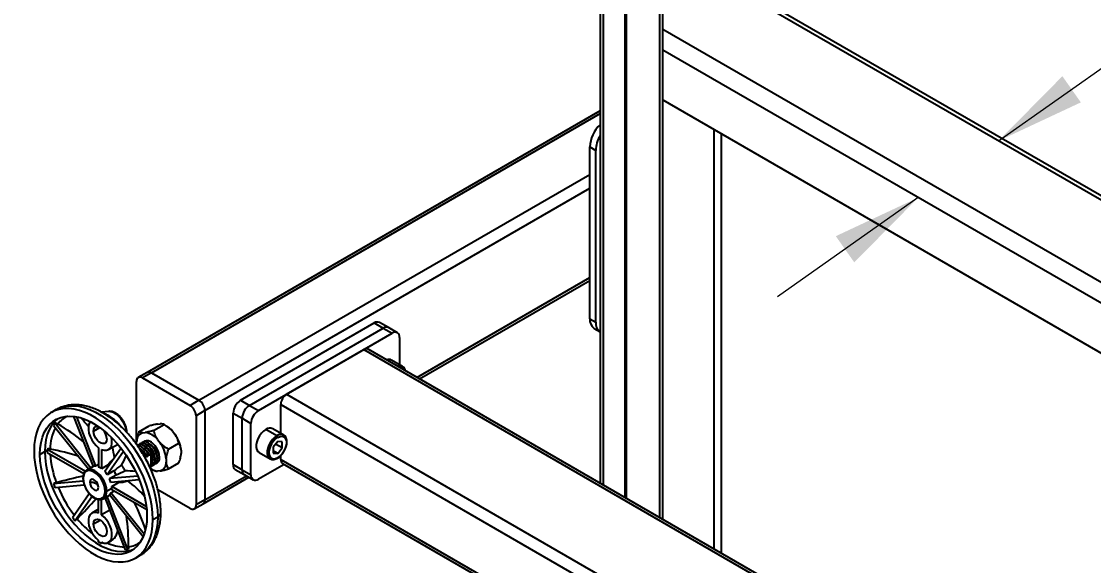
# Model space of a CAD drawing. Header units: millimetres. Extents: x 2 to 418, y 2 to 295.
# Drawn here: x 314.81 to 348.82, y 228.45 to 245.7 of the extents above; entities that cross this region are included whole.
import ezdxf

# ---------------------------------------------------------------- set-up
doc = ezdxf.new("R2010")
doc.units = ezdxf.units.MM
doc.styles.add('SLDTEXTSTYLE0', font='TXT', dxfattribs={"width": 0.75})
doc.dimstyles.new('SLDDIMSTYLE2', dxfattribs={"dimtxt": 3.175, "dimasz": 3.302, "dimexe": 0, "dimexo": 0.0625, "dimgap": 0.79375, "dimtad": 0, "dimtih": 1, "dimtoh": 1, "dimlfac": 15, "dimrnd": 1e-09, "dimzin": 12, "dimdsep": 46, "dimtxsty": 'SLDTEXTSTYLE0', "dimsah": 1, "dimcen": 0.09, "dimadec": 0, "dimazin": 3, "dimtfac": 1, "dimtmove": 0, "dimatfit": 0, "dimfxl": 0, "dimfrac": 2, "dimtolj": 1, "dimtzin": 12, "dimarcsym": 0})

# ---------------------------------------------------------------- blocks, each defined once
blk = doc.blocks.new('_D_28')
at = {"color": 7, "linetype": 'Continuous', "lineweight": 0}
for p, q in [((345.802, 241.91), (369.566, 258.677)), ((369.566, 258.677), (375.916, 258.677)), ((343.257, 240.114), (338.794, 236.965))]:
    blk.add_line(p, q, dxfattribs=at)
at = {"color": 7, "linetype": 'Continuous', "lineweight": 18}
for points in [[(345.802, 241.91), (348.416, 243.132), (347.83, 243.962)], [(343.257, 240.114), (340.643, 238.891), (341.229, 238.061)]]:
    blk.add_solid(points, dxfattribs=at)
at = {"color": 7, "linetype": 'Continuous', "lineweight": 18, "insert": (375.916, 260.25), "char_height": 3.175, "attachment_point": 1, "style": 'SLDTEXTSTYLE0'}
blk.add_mtext('54.33', dxfattribs=at)
blk = doc.blocks.new('_D_30')
at = {"color": 7, "linetype": 'Continuous', "lineweight": 0}
for p, q in [((337.011, 192.885), (339.232, 196.319)), ((335.063, 189.871), (331.717, 184.696)), ((331.717, 184.696), (325.367, 184.696))]:
    blk.add_line(p, q, dxfattribs=at)
at = {"color": 7, "linetype": 'Continuous', "lineweight": 18}
for points in [[(337.011, 192.885), (338.593, 194.395), (337.74, 194.946)], [(335.063, 189.871), (333.482, 188.361), (334.335, 187.81)]]:
    blk.add_solid(points, dxfattribs=at)
at = {"color": 7, "linetype": 'Continuous', "lineweight": 18, "insert": (314.81, 186.269), "char_height": 3.175, "attachment_point": 1, "style": 'SLDTEXTSTYLE0'}
blk.add_mtext('83.57', dxfattribs=at)

msp = doc.modelspace()

# ---------------------------------------------------------------- linework, layer by layer
at = {"color": 7, "linetype": 'Continuous', "lineweight": 25}
for p, q in [((333.16617, 257.57693), (333.16617, 231.06089)), ((335.15871, 229.91062), (335.15871, 256.48908)), ((335.06311, 229.96581), (335.06311, 256.41026)), ((357.24777, 235.43794), (337.0936, 247.07269)), ((335.15871, 243.2101), (357.24777, 230.45835)), ((333.16617, 242.86781), (318.79978, 234.57427)), ((332.83954, 241.71842), (333.0281, 241.60957)), ((332.83954, 236.27482), (332.83954, 241.71842)), ((333.0281, 236.16596), (333.0281, 241.60957)), ((327.43354, 234.37026), (332.83954, 237.49108)), ((321.76153, 233.69015), (326.00417, 236.13937)), ((326.00417, 236.13937), (326.28701, 235.97609)), ((326.45367, 235.99259), (326.17082, 236.15587)), ((332.83954, 236.27482), (333.0281, 236.16596)), ((322.04437, 233.52686), (326.28701, 235.97609)), ((322.32722, 233.36358), (326.56986, 235.81281)), ((326.28701, 235.97609), (326.56986, 235.81281)), ((326.73651, 235.82931), (326.45367, 235.99259)), ((332.97764, 235.96959), (333.16617, 235.86075)), ((326.80556, 235.67669), (326.80556, 234.81624)), ((323.22288, 233.88064), (325.67419, 235.29575)), ((325.67419, 235.29575), (350.84719, 220.76368)), ((350.92529, 220.80877), (325.80751, 235.30895)), ((326.89964, 234.76192), (326.5508, 234.96331)), ((318.79978, 234.57427), (318.51694, 234.41099)), ((318.9331, 234.56107), (318.65026, 234.39779)), ((318.65026, 234.39779), (320.15876, 233.52695)), ((318.9331, 234.56107), (320.4416, 233.69023)), ((318.4617, 232.38213), (318.4617, 234.2889)), ((320.4416, 233.69023), (320.15876, 233.52695)), ((321.76153, 233.69015), (322.04437, 233.52686)), ((323.22288, 233.88064), (348.39589, 219.34858)), ((315.91376, 233.39324), (315.7614, 233.30529)), ((315.9068, 233.38918), (315.91376, 233.39324)), ((317.56708, 233.33857), (317.34552, 233.31334)), ((320.63016, 233.36364), (320.34732, 233.20035)), ((320.63016, 233.36364), (320.63016, 230.53296)), ((322.04437, 233.52686), (322.32722, 233.36358)), ((323.03432, 232.63915), (323.03432, 233.55404)), ((316.46493, 233.17914), (317.08182, 231.58916)), ((316.55475, 233.16537), (317.16347, 231.59647)), ((320.34732, 233.20035), (320.34732, 230.36968)), ((321.52583, 233.2819), (321.80867, 233.11862)), ((321.52583, 231.64882), (321.52583, 233.2819)), ((321.80867, 233.11862), (322.09151, 232.95533)), ((321.80867, 231.48553), (321.80867, 233.11862)), ((315.82817, 232.89478), (316.9394, 231.51241)), ((315.87531, 232.96185), (317.00843, 231.55226)), ((318.53241, 232.6844), (318.86239, 232.87489)), ((318.65777, 232.66111), (318.73703, 232.66819)), ((319.00381, 232.72655), (319.3338, 232.91704)), ((319.12918, 232.93324), (319.20844, 232.94033)), ((319.40459, 232.87616), (319.33389, 232.91699)), ((319.60058, 232.71395), (319.67984, 232.61535)), ((322.09151, 231.32225), (322.09151, 232.95533)), ((322.91176, 232.56338), (322.56292, 232.76476)), ((323.12841, 232.58484), (322.77957, 232.78622)), ((317.5734, 232.12616), (317.85481, 232.28862)), ((318.4617, 232.29367), (318.4617, 232.38213)), ((318.80351, 232.26808), (318.76816, 232.28849)), ((318.87422, 232.3089), (318.83887, 232.32932)), ((318.93315, 232.35653), (318.90958, 232.37014)), ((319.12918, 232.44181), (319.20844, 232.34322)), ((319.47522, 232.14012), (319.8052, 232.33062)), ((322.94004, 232.38179), (322.79862, 232.20587)), ((323.08146, 232.18058), (322.87439, 232.30012)), ((323.08146, 232.36915), (322.94004, 232.38179)), ((323.08146, 232.18058), (323.08146, 232.36915)), ((315.39757, 231.97551), (315.54993, 232.06347)), ((315.62664, 232.14263), (316.83766, 231.44352)), ((315.62664, 232.03376), (316.78685, 231.36398)), ((317.25962, 232.1832), (317.25962, 231.57071)), ((317.3539, 232.12877), (317.3539, 231.51628)), ((317.96945, 232.17005), (317.45005, 231.43103)), ((318.04894, 232.0654), (317.5317, 231.32946)), ((318.59138, 232.14562), (318.55603, 232.16603)), ((318.66209, 232.18644), (318.62674, 232.20685)), ((318.7328, 232.22726), (318.69745, 232.24767)), ((318.90953, 232.01466), (318.90953, 231.58259)), ((319.87591, 232.11), (319.87591, 232.00431)), ((322.34627, 232.03564), (322.69511, 231.83426)), ((322.79862, 232.20587), (322.79862, 232.01729)), ((322.94004, 232.00465), (322.79862, 232.08629)), ((322.79862, 232.01729), (322.94004, 232.00465)), ((322.94004, 232.00465), (323.08146, 232.18058)), ((317.25962, 231.65197), (317.16347, 231.59647)), ((317.56603, 231.63874), (317.3539, 231.51628)), ((318.87418, 231.63101), (318.86567, 231.60952)), ((318.98024, 231.7578), (318.98024, 231.79862)), ((319.05095, 231.79862), (318.98024, 231.79862)), ((319.05095, 231.79862), (319.05095, 231.83944)), ((319.12167, 231.83944), (319.05095, 231.83944)), ((319.12167, 231.83944), (319.12167, 231.88026)), ((319.19238, 231.88026), (319.12167, 231.88026)), ((319.19238, 231.88026), (319.19238, 231.90748)), ((319.40451, 231.83786), (319.40451, 231.73217)), ((319.47522, 231.51155), (319.8052, 231.70205)), ((321.52583, 231.64882), (321.80867, 231.48553)), ((323.14479, 231.65812), (322.32722, 231.18614)), ((322.69511, 231.83426), (322.7015, 231.83078)), ((323.03432, 231.81209), (323.03432, 231.93369)), ((323.08956, 231.69), (346.66251, 218.08162)), ((316.87929, 231.47771), (316.87163, 231.47303)), ((317.08009, 231.59363), (316.87929, 231.47771)), ((317.74383, 231.45192), (317.5317, 231.32946)), ((317.60208, 231.20755), (317.81421, 231.33001)), ((318.49797, 231.28765), (317.60208, 231.20755)), ((318.88542, 231.56854), (318.90953, 231.58259)), ((318.93303, 231.51028), (319.00373, 231.46945)), ((319.20844, 231.4532), (319.12918, 231.44611)), ((321.59488, 231.4962), (321.87772, 231.33292)), ((321.80867, 231.48553), (322.09151, 231.32225)), ((321.87772, 231.33292), (322.16056, 231.16964)), ((315.82817, 231.04893), (316.77015, 231.13316)), ((315.87531, 230.92743), (316.80127, 231.01023)), ((318.54885, 231.16649), (317.64922, 231.08605)), ((317.67498, 230.96015), (317.88712, 231.08261)), ((318.77177, 230.32699), (317.67498, 230.96015)), ((320.57492, 230.41087), (322.02493, 231.24794)), ((316.42588, 229.97382), (316.9603, 230.7342)), ((316.50753, 229.87225), (317.0508, 230.64523)), ((317.40425, 230.56836), (317.60509, 230.6843)), ((318.10599, 228.94947), (317.46441, 230.60309)), ((317.513, 230.80873), (317.67799, 230.90398)), ((318.18764, 228.95677), (317.53343, 230.64294)), ((318.67053, 229.35891), (317.60208, 230.68805)), ((317.64922, 230.75512), (317.74538, 230.81063)), ((318.70351, 229.44359), (317.64922, 230.75512)), ((318.78365, 230.21126), (317.67498, 230.85127)), ((320.15876, 230.26079), (319.13797, 230.85008)), ((317.25962, 230.1078), (317.25962, 230.54483)), ((317.3539, 230.05337), (317.3539, 230.54957)), ((317.40425, 230.56836), (317.4119, 230.57305)), ((320.29208, 230.24759), (320.57492, 230.41087)), ((320.63016, 230.53296), (320.34732, 230.36968)), ((317.25962, 230.23712), (317.04011, 230.1104)), ((317.61844, 230.20609), (317.3539, 230.05337)), ((318.98024, 229.90728), (319.13261, 229.99524)), ((317.25962, 229.20536), (317.25962, 229.24365)), ((317.5734, 229.18662), (317.65439, 229.23337)), ((317.3539, 229.15094), (317.3539, 229.18922)), ((318.42785, 228.68636), (318.58021, 228.77432)), ((318.58717, 228.77838), (318.58021, 228.77432))]:
    msp.add_line(p, q, dxfattribs=at)
at = {"color": 8, "linetype": 'Continuous', "lineweight": 25}
for p, q in [((333.2638, 257.52057), (333.2638, 231.00453)), ((333.95029, 257.13584), (333.95029, 230.60823)), ((333.9948, 257.11428), (333.9948, 230.58253)), ((357.24777, 235.30268), (336.89362, 247.05289)), ((357.24777, 232.69018), (335.15871, 245.44192)), ((357.24777, 232.037), (335.15871, 244.78874)), ((318.9331, 234.56107), (333.16617, 242.77764)), ((336.77576, 242.27659), (336.77576, 228.97711)), ((337.01147, 242.14052), (337.01147, 228.84104)), ((320.4416, 233.69023), (332.83954, 240.84741)), ((320.63016, 233.36364), (332.83954, 240.41196)), ((327.35541, 234.41537), (332.83954, 237.58128)), ((323.03432, 233.55404), (348.01873, 219.13085)), ((317.09463, 232.71052), (317.29496, 232.82617)), ((323.03432, 231.81209), (346.71466, 218.14172)), ((320.63016, 230.53296), (321.9468, 231.29304)), ((317.09463, 229.77097), (317.30679, 229.89345))]:
    msp.add_line(p, q, dxfattribs=at)
at = {"color": 7, "linetype": 'Continuous', "lineweight": 25, "flags": 128}
for points in [[(318.98024, 229.90728), (318.97171, 230.11919), (318.94617, 230.33903), (318.90386, 230.56483), (318.84517, 230.79453), (318.77063, 231.02605), (318.68091, 231.25729), (318.57682, 231.48617), (318.45931, 231.71061), (318.32944, 231.92858), (318.18839, 232.1381), (318.03744, 232.33727), (317.87794, 232.5243), (317.71135, 232.69748), (317.53918, 232.85525), (317.36298, 232.99619), (317.18435, 233.119), (317.0049, 233.22259), (316.82627, 233.30602), (316.65007, 233.36852), (316.4779, 233.40953), (316.31131, 233.42869), (316.15182, 233.42581), (316.00086, 233.40093), (315.85981, 233.35427), (315.72994, 233.28625), (315.61243, 233.19748), (315.50834, 233.08878), (315.41862, 232.96112), (315.34408, 232.81567), (315.28539, 232.65373), (315.24308, 232.47678), (315.21755, 232.28642), (315.20901, 232.08437)], [(317.56708, 233.33857), (317.57223, 233.33909), (317.57518, 233.33934)], [(315.39757, 231.97551), (315.40628, 232.16874), (315.43231, 232.34994), (315.4754, 232.51724), (315.5351, 232.66893), (315.61081, 232.80346), (315.70174, 232.91943), (315.80697, 233.01566), (315.92541, 233.09117), (316.05585, 233.14518), (316.19694, 233.17713), (316.34725, 233.1867), (316.50523, 233.17378), (316.66925, 233.13852), (316.83764, 233.08127), (317.00867, 233.00263), (317.18058, 232.90338), (317.35161, 232.78457), (317.52, 232.6474), (317.68402, 232.49328), (317.842, 232.3238), (317.99231, 232.14069), (318.1334, 231.94583), (318.26384, 231.74122), (318.38228, 231.52897), (318.48751, 231.31124), (318.57844, 231.09028), (318.65415, 230.86835), (318.71385, 230.64772), (318.75694, 230.43067), (318.78298, 230.21942), (318.79168, 230.01613)], [(316.99292, 233.01071), (316.98643, 233.00281), (316.95042, 232.93635), (316.93196, 232.85274), (316.93196, 232.7561), (316.95042, 232.65118), (316.98643, 232.54315), (317.03821, 232.43733), (317.10322, 232.33894), (317.17826, 232.25281), (317.25962, 232.1832)], [(317.09463, 232.71052), (317.10322, 232.77457), (317.1283, 232.82351), (317.16784, 232.85338), (317.21864, 232.86175), (317.25175, 232.85639)], [(317.51889, 232.4656), (317.5103, 232.40154), (317.48521, 232.3526), (317.44568, 232.32273), (317.39488, 232.31436), (317.33695, 232.32816), (317.27657, 232.36302), (317.21864, 232.4161), (317.16784, 232.48312), (317.1283, 232.55864), (317.10322, 232.63654), (317.09463, 232.71052)], [(322.56292, 232.76476), (322.48959, 232.71215), (322.42052, 232.64203), (322.35973, 232.55848), (322.31075, 232.46635), (322.27642, 232.37101), (322.25874, 232.27798), (322.25874, 232.19268), (322.27642, 232.12006), (322.31075, 232.06435), (322.34627, 232.03564)], [(317.3539, 232.12877), (317.43526, 232.10445), (317.51029, 232.10394), (317.5753, 232.12728), (317.62709, 232.17331), (317.66309, 232.23976), (317.68155, 232.32337), (317.68155, 232.42001), (317.66659, 232.51067)], [(318.90953, 232.01466), (318.86542, 232.08684), (318.81377, 232.15159), (318.75692, 232.20603), (318.6974, 232.2477), (318.63788, 232.27475), (318.58103, 232.28596), (318.52939, 232.28082), (318.48527, 232.25958)], [(319.05095, 231.79862), (319.04132, 231.88872), (319.01306, 231.98381), (318.96811, 232.0774), (318.90953, 232.16312), (318.84132, 232.23513), (318.76811, 232.28852), (318.69491, 232.31965), (318.62669, 232.3264), (318.56811, 232.30832), (318.53592, 232.28246)], [(319.12167, 231.83944), (319.11203, 231.92954), (319.08377, 232.02463), (319.03882, 232.11822), (318.98024, 232.20394), (318.91203, 232.27595), (318.83882, 232.32934), (318.76562, 232.36047), (318.6974, 232.36722), (318.63882, 232.34914), (318.60663, 232.32328)], [(319.19238, 231.88026), (319.18274, 231.97036), (319.15448, 232.06545), (319.10953, 232.15904), (319.05095, 232.24476), (318.98274, 232.31677), (318.90953, 232.37016), (318.83633, 232.40129), (318.76811, 232.40804), (318.70953, 232.38996), (318.67734, 232.3641)], [(322.94004, 232.51439), (322.86806, 232.46189), (322.80098, 232.39108), (322.74338, 232.30679), (322.69918, 232.21476), (322.67139, 232.12126), (322.66191, 232.03266), (322.67139, 231.95501), (322.69918, 231.89358), (322.74338, 231.85258), (322.80098, 231.8348), (322.86806, 231.84144), (322.94004, 231.87205)], [(322.94004, 232.51439), (323.01203, 232.54501), (323.07911, 232.55164), (323.13671, 232.53386), (323.18091, 232.49286), (323.20869, 232.43144), (323.21817, 232.35378), (323.20869, 232.26518), (323.18091, 232.17168), (323.13671, 232.07965), (323.07911, 231.99536), (323.01203, 231.92455), (322.94004, 231.87205)], [(315.20901, 232.08437), (315.21755, 231.87246), (315.24308, 231.65261), (315.28539, 231.42682), (315.34408, 231.19712), (315.41862, 230.9656), (315.50834, 230.73435), (315.61243, 230.50547), (315.72994, 230.28103), (315.85981, 230.06307), (316.00086, 229.85355), (316.15182, 229.65437), (316.31131, 229.46735), (316.4779, 229.29417), (316.65007, 229.13639), (316.82627, 228.99546), (317.0049, 228.87264), (317.18435, 228.76905), (317.36298, 228.68563), (317.53918, 228.62312), (317.71135, 228.58211), (317.87794, 228.56295), (318.03744, 228.56583), (318.18839, 228.59071), (318.32944, 228.63738), (318.45931, 228.7054), (318.57682, 228.79416), (318.68091, 228.90287), (318.77063, 229.03052), (318.84517, 229.17598), (318.90386, 229.33792), (318.94617, 229.51487), (318.97171, 229.70523), (318.98024, 229.90728)], [(318.79168, 230.01613), (318.78298, 229.8229), (318.75694, 229.6417), (318.71385, 229.4744), (318.65415, 229.32271), (318.57844, 229.18819), (318.48751, 229.07222), (318.38228, 228.97598), (318.26384, 228.90047), (318.1334, 228.84647), (317.99231, 228.81452), (317.842, 228.80495), (317.68402, 228.81786), (317.52, 228.85312), (317.35161, 228.91037), (317.18058, 228.98902), (317.00867, 229.08826), (316.83764, 229.20707), (316.66925, 229.34425), (316.50523, 229.49836), (316.34725, 229.66785), (316.19694, 229.85096), (316.05585, 230.04581), (315.92541, 230.25042), (315.80697, 230.46268), (315.70174, 230.6804), (315.61081, 230.90137), (315.5351, 231.1233), (315.4754, 231.34392), (315.43231, 231.56097), (315.40628, 231.77223), (315.39757, 231.97551)], [(318.83882, 231.97384), (318.7947, 232.04602), (318.74306, 232.11077), (318.68621, 232.16521), (318.62669, 232.20688), (318.56717, 232.23393), (318.51032, 232.24513), (318.4976, 232.2454)], [(317.56603, 231.63874), (317.57838, 231.62955), (317.58562, 231.62392)], [(317.46586, 230.80873), (317.45714, 230.9031), (317.43143, 231.00279), (317.39001, 231.10282), (317.33496, 231.19817), (317.26904, 231.28406), (317.19556, 231.35617), (317.1182, 231.41089), (317.04083, 231.44549), (316.96735, 231.45822), (316.90143, 231.44844), (316.84638, 231.41665), (316.80496, 231.36444), (316.77925, 231.29443), (316.77054, 231.21013)], [(316.77054, 231.21013), (316.77925, 231.11576), (316.80496, 231.01606), (316.84638, 230.91603), (316.90143, 230.82068), (316.96735, 230.7348), (317.04083, 230.66269), (317.1182, 230.60796), (317.19556, 230.57337), (317.26904, 230.56064), (317.33496, 230.57042), (317.39001, 230.60221), (317.43143, 230.65441), (317.45714, 230.72443), (317.46586, 230.80873)], [(317.25513, 230.93038), (317.24687, 230.98923), (317.22309, 231.05051), (317.18666, 231.10684), (317.14197, 231.15142), (317.09442, 231.17888), (317.04973, 231.18589), (317.0133, 231.17162), (316.98952, 231.13779), (316.98127, 231.08848)], [(316.98127, 231.08848), (316.98952, 231.02963), (317.0133, 230.96834), (317.04973, 230.91201), (317.09442, 230.86744), (317.14197, 230.83998), (317.18666, 230.83297), (317.22309, 230.84724), (317.24687, 230.88107), (317.25513, 230.93038)], [(317.88407, 231.10705), (317.88532, 231.0979), (317.88712, 231.08261)], [(317.25962, 230.1078), (317.17826, 230.13212), (317.10322, 230.13263), (317.03821, 230.10929), (316.98643, 230.06326), (316.95042, 229.99681), (316.93196, 229.9132), (316.93196, 229.81655), (316.95042, 229.71163), (316.98643, 229.6036), (317.03821, 229.49779), (317.10322, 229.39939), (317.17826, 229.31327), (317.25962, 229.24365)], [(317.09463, 229.77097), (317.10322, 229.83502), (317.1283, 229.88397), (317.16784, 229.91383), (317.21864, 229.92221), (317.27657, 229.90841), (317.33695, 229.87355), (317.39488, 229.82046), (317.44568, 229.75344), (317.48521, 229.67793), (317.5103, 229.60002), (317.51889, 229.52605)], [(317.3539, 229.18922), (317.43526, 229.1649), (317.51029, 229.16439), (317.5753, 229.18773), (317.62709, 229.23376), (317.66309, 229.30021), (317.68155, 229.38382), (317.68155, 229.48047), (317.66309, 229.58539), (317.62709, 229.69342), (317.5753, 229.79923), (317.51029, 229.89763), (317.43526, 229.98375), (317.3539, 230.05337)], [(317.51889, 229.52605), (317.5103, 229.462), (317.48521, 229.41305), (317.44568, 229.38318), (317.39488, 229.37481), (317.33695, 229.38861), (317.27657, 229.42347), (317.21864, 229.47656), (317.16784, 229.54357), (317.1283, 229.61909), (317.10322, 229.697), (317.09463, 229.77097)]]:
    msp.add_lwpolyline(points, dxfattribs=at)
at = {"color": 8, "linetype": 'Continuous', "lineweight": 25, "flags": 128}
for points in [[(315.91376, 233.39324), (316.01217, 233.44223), (316.15322, 233.48889), (316.30418, 233.51377), (316.46368, 233.51665), (316.63026, 233.49749), (316.80244, 233.45648), (316.97864, 233.39397), (317.15727, 233.31055), (317.33671, 233.20696), (317.51534, 233.08414), (317.69154, 232.94321), (317.86371, 232.78544), (318.0303, 232.61225), (318.1898, 232.42523), (318.34076, 232.22605), (318.48181, 232.01654), (318.61168, 231.79857), (318.72919, 231.57413), (318.83327, 231.34525), (318.92299, 231.114), (318.99754, 230.88248), (319.05623, 230.65279), (319.09853, 230.42699), (319.12407, 230.20714), (319.13261, 229.99524)], [(317.57518, 233.33934), (317.6446, 233.33452), (317.7221, 233.30881), (317.80133, 233.26307), (317.87883, 233.19931), (317.95121, 233.12031), (318.01531, 233.02953), (318.06832, 232.93094), (318.10794, 232.82883), (318.13242, 232.72769), (318.13711, 232.69408)], [(315.97333, 233.11413), (315.95933, 233.10362), (315.85411, 233.00739), (315.76317, 232.89141), (315.68747, 232.75689), (315.62776, 232.6052), (315.58467, 232.4379), (315.55864, 232.2567), (315.54993, 232.06347)], [(322.91176, 232.56338), (322.83843, 232.51077), (322.76936, 232.44065), (322.70857, 232.3571), (322.65958, 232.26497), (322.62526, 232.16963), (322.60758, 232.0766), (322.60758, 231.9913), (322.62526, 231.91868), (322.65958, 231.86297), (322.69511, 231.83426)], [(315.54993, 232.06347), (315.55864, 231.86018), (315.58467, 231.64893), (315.62776, 231.43188), (315.68747, 231.21125), (315.76317, 230.98932), (315.85411, 230.76836), (315.95933, 230.55063), (316.07777, 230.33838), (316.20821, 230.13377), (316.34931, 229.93891), (316.49962, 229.7558), (316.65759, 229.58632), (316.82162, 229.4322), (316.99001, 229.29503), (317.16103, 229.17622), (317.33294, 229.07698), (317.50397, 228.99833), (317.67236, 228.94108), (317.83639, 228.90582), (317.99436, 228.8929), (318.14467, 228.90247), (318.28577, 228.93442), (318.36829, 228.96548)], [(317.513, 230.80873), (317.50369, 230.90949), (317.47623, 231.01595), (317.43201, 231.12276), (317.37323, 231.22458), (317.30284, 231.31628), (317.22437, 231.39328), (317.14177, 231.45172), (317.05916, 231.48866), (316.9807, 231.50225), (316.91031, 231.49181), (316.87929, 231.47771)], [(319.13261, 229.99524), (319.12407, 229.79319), (319.09853, 229.60282), (319.05623, 229.42587), (318.99754, 229.26394), (318.92299, 229.11848), (318.83327, 228.99082), (318.72919, 228.88212), (318.61168, 228.79336), (318.58717, 228.77838)]]:
    msp.add_lwpolyline(points, dxfattribs=at)
at = {"color": 7, "linetype": 'Continuous', "lineweight": 25}
for centre, radius, start, end in [((333.88811, 241.66252), 1.05007, 133.434308, 176.948218), ((333.98941, 241.57673), 0.96187, 148.856272, 178.043501), ((326.10181, 236.00308), 0.16766, 65.692881, 125.617577), ((333.16621, 236.23876), 0.32865, 173.701152, 234.986667), ((333.34522, 236.12559), 0.31968, 172.74417, 235.943649), ((326.38465, 235.83979), 0.16766, 65.692881, 125.617577), ((326.66187, 235.7), 0.14557, 350.785963, 129.203285), ((325.7523, 235.18671), 0.13413, 65.692881, 125.617577), ((326.46558, 234.79469), 0.18893, 63.186618, 111.983567), ((318.57665, 234.30755), 0.11646, 50.796715, 189.214037), ((318.85499, 234.45203), 0.13413, 54.382423, 114.307119), ((320.22077, 233.34501), 0.40981, 2.605478, 57.394522), ((322.03757, 233.25861), 0.51227, 122.605478, 177.394522), ((323.44371, 233.53541), 0.40981, 122.605478, 177.394522), ((319.93793, 233.18172), 0.40981, 2.605478, 57.394522), ((322.32041, 233.09533), 0.51227, 122.605478, 177.394522), ((322.60325, 232.93205), 0.51227, 122.605478, 177.394522), ((313.14173, 229.79992), 4.86957, 38.882317, 43.172843), ((316.63416, 232.37841), 0.95721, 142.445007, 147.35365), ((312.73698, 227.31068), 6.48445, 51.512671, 60.168198), ((317.05684, 232.44341), 0.46258, 2.748348, 38.882592), ((318.748, 232.3893), 0.28639, 108.363416, 181.435241), ((318.64575, 232.05724), 0.61774, 38.503022, 81.502354), ((318.97908, 232.16253), 0.83086, 41.5806, 59.194362), ((322.68896, 232.59661), 0.21014, 64.45706, 126.853399), ((318.59108, 231.85971), 0.53099, 2.218958, 57.775666), ((318.36439, 231.72502), 1.04622, 6.191654, 36.219706), ((318.83579, 231.99716), 1.04622, 6.191654, 36.219706), ((322.87863, 232.5116), 0.06147, 2.605478, 57.394522), ((315.65508, 231.8727), 0.21783, 97.676085, 118.861837), ((317.82024, 232.08877), 2.19425, 178.593387, 180.004982), ((317.9145, 232.08877), 2.28852, 180.004777, 181.377336), ((314.34071, 224.81364), 7.45603, 72.226013, 79.335302), ((314.13774, 231.43161), 3.6455, 6.7897, 12.168272), ((318.24321, 231.66828), 0.58789, 26.763961, 57.851933), ((318.30272, 231.69439), 0.53566, 20.79847, 57.391995), ((318.37343, 231.73521), 0.53566, 20.79847, 57.391995), ((318.44966, 231.77806), 0.53099, 2.218958, 57.775666), ((318.52037, 231.81888), 0.53099, 2.218958, 57.775666), ((318.41532, 231.74045), 0.56519, 1.75989, 29.023742), ((318.46273, 231.06558), 1.06422, 132.313538, 147.41365), ((319.69583, 229.09832), 3.05773, 124.033285, 129.671294), ((316.02007, 232.80094), 2.28576, 329.251661, 337.87026), ((318.77082, 231.74044), 0.21014, 311.306624, 4.739022), ((318.87329, 231.77125), 0.17976, 288.252793, 8.759165), ((318.944, 231.81207), 0.17976, 288.252762, 8.759167), ((319.01471, 231.85289), 0.17976, 288.252762, 8.759167), ((319.11821, 231.725), 0.28639, 288.363416, 1.435241), ((321.68916, 231.63079), 0.16433, 173.701152, 234.986667), ((323.16499, 231.79767), 0.13146, 173.701152, 234.986667), ((319.7438, 216.95928), 14.6294, 101.719663, 105.169821), ((317.14122, 231.38513), 0.21251, 83.988758, 106.230278), ((317.06133, 231.11835), 0.49391, 53.675517, 66.32986), ((316.83316, 230.85153), 0.84639, 34.379221, 43.209923), ((316.9967, 230.93929), 0.90609, 25.544764, 34.455236), ((316.75126, 234.19904), 3.05961, 290.329246, 295.96381), ((318.12106, 229.16226), 2.28618, 82.143801, 90.759228), ((319.17226, 231.91476), 0.47062, 235.269695, 264.747813), ((321.96723, 231.46535), 0.15984, 172.74417, 235.943649), ((321.97201, 231.46751), 0.16433, 173.701152, 234.986667), ((322.23521, 231.29894), 0.14557, 170.785963, 309.203285), ((319.4347, 232.37833), 3.84375, 200.234312, 202.177047), ((316.99522, 230.70071), 0.38802, 62.042788, 92.060327), ((316.83885, 230.84153), 0.84646, 16.790579, 25.62078), ((317.1354, 230.90311), 0.54259, 0.091164, 6.033776), ((317.83912, 232.14575), 1.06422, 272.585143, 287.713224), ((316.20121, 228.46759), 3.32067, 40.752031, 53.491616), ((317.48943, 230.85422), 0.05123, 242.609672, 297.390328), ((317.45502, 230.84151), 0.21255, 313.780141, 336.018516), ((317.22953, 230.90311), 0.44846, 353.36235, 0.110302), ((306.26757, 240.30254), 14.62247, 314.833829, 318.284209), ((313.89508, 228.10534), 5.06781, 16.92048, 27.371682), ((320.23236, 230.35103), 0.11646, 230.796715, 9.214037), ((320.50331, 230.51681), 0.12787, 304.056351, 7.25583), ((320.49949, 230.51854), 0.13146, 305.013333, 6.298848), ((319.46182, 232.3307), 3.84342, 217.823149, 219.765994), ((311.72472, 229.06451), 6.48414, 359.831563, 8.487741), ((318.42659, 231.11797), 2.24051, 238.610591, 241.394786), ((318.06166, 229.90545), 0.95701, 272.654845, 277.564191)]:
    msp.add_arc(centre, radius, start, end, dxfattribs=at)
at = {"color": 8, "linetype": 'Continuous', "lineweight": 25}
for centre, radius, start, end in [((326.81436, 234.59363), 0.1886, 62.779384, 112.002729), ((326.8355, 234.5855), 0.14419, 21.337625, 98.667751), ((316.59548, 232.45592), 0.79419, 113.305176, 142.820427), ((317.1675, 232.14738), 1.44698, 152.235098, 180.257422), ((323.03767, 232.39563), 0.20975, 64.068448, 126.891714), ((318.76178, 232.16034), 3.04474, 183.425182, 200.804451), ((322.92102, 231.86962), 0.01918, 304.04042, 7.257429), ((319.62675, 232.45758), 3.95928, 202.600275, 217.39952), ((316.77671, 231.22487), 0.01598, 184.044226, 247.262182), ((317.11318, 230.91322), 0.14507, 13.098271, 63.848463), ((317.25308, 230.7807), 0.26143, 307.410672, 6.155312), ((319.05085, 231.96837), 3.20343, 219.448729, 231.663115), ((319.06359, 230.14781), 0.16746, 294.338833, 354.356112), ((318.11418, 230.39916), 1.36263, 244.580061, 268.224649), ((318.10945, 229.83336), 0.79415, 277.189542, 306.690019)]:
    msp.add_arc(centre, radius, start, end, dxfattribs=at)
at = {"color": 7, "linetype": 'Continuous', "lineweight": 25}
for points, knots in [([(326.99028, 234.62615), (326.98659, 234.64194), (326.97784, 234.67931), (326.94782, 234.72678), (326.91611, 234.74933), (326.90042, 234.76049)], [0, 0, 0, 0, 0.26976506, 0.63855506, 1, 1, 1, 1]), ([(319.23024, 230.1313), (319.22976, 230.16797), (319.2284, 230.27298), (319.21358, 230.45108), (319.18108, 230.66577), (319.13305, 230.88331), (319.07037, 231.10197), (318.99359, 231.32017), (318.90345, 231.53631), (318.80069, 231.74884), (318.68611, 231.95623), (318.56058, 232.15697), (318.42499, 232.34957), (318.28028, 232.53258), (318.12742, 232.70462), (317.96739, 232.86436), (317.80116, 233.01051), (317.62973, 233.14182), (317.45412, 233.25706), (317.27542, 233.35498), (317.0949, 233.43433), (316.9141, 233.4939), (316.73485, 233.53262), (316.55919, 233.54988), (316.38938, 233.54535), (316.22716, 233.52), (316.07552, 233.4727), (315.96817, 233.4275), (315.91551, 233.39286), (315.90602, 233.38661)], [0, 0, 0, 0, 0.02110662, 0.06045214, 0.09973394, 0.13894263, 0.17806521, 0.21710658, 0.25608171, 0.29501092, 0.33391731, 0.37282534, 0.41175478, 0.45072833, 0.48977164, 0.52890959, 0.56816463, 0.60755361, 0.64708188, 0.68673363, 0.72645079, 0.76608761, 0.80545516, 0.84432143, 0.88247088, 0.91978187, 0.95627668, 0.99211818, 1, 1, 1, 1]), ([(318.15419, 232.66566), (318.15365, 232.68346), (318.15214, 232.7333), (318.13631, 232.81816), (318.10324, 232.91778), (318.05617, 233.0143), (317.99718, 233.10423), (317.92801, 233.1845), (317.85034, 233.25198), (317.76867, 233.3022), (317.68693, 233.33157), (317.62323, 233.34345), (317.58806, 233.33874), (317.57857, 233.33747)], [0, 0, 0, 0, 0.05710525, 0.15993345, 0.26239306, 0.36448148, 0.46659095, 0.56930202, 0.67327559, 0.77923771, 0.87540331, 0.96640807, 1, 1, 1, 1]), ([(315.9627, 232.93587), (315.95993, 232.93741), (315.95441, 232.94048), (315.9459, 232.94459), (315.93728, 232.9483), (315.92853, 232.95159), (315.91771, 232.95509), (315.90484, 232.95836), (315.88998, 232.96093), (315.8802, 232.96155), (315.87531, 232.96185)], [0, 0, 0, 0, 0.100175216, 0.199940382, 0.299623612, 0.399553828, 0.500057523, 0.667047749, 0.833186635, 1, 1, 1, 1]), ([(318.53241, 232.6844), (318.5145, 232.63269), (318.49885, 232.58148), (318.47438, 232.48053), (318.46558, 232.4308), (318.4617, 232.38213)], [0, 0, 0, 0, 0.5, 0.5, 1, 1, 1, 1]), ([(318.65777, 232.66111), (318.62704, 232.66024), (318.60234, 232.6623), (318.56159, 232.67059), (318.54549, 232.67685), (318.53241, 232.6844)], [0, 0, 0, 0, 0.5, 0.5, 1, 1, 1, 1]), ([(319.00381, 232.72655), (318.95488, 232.71343), (318.9076, 232.70157), (318.81802, 232.68162), (318.77573, 232.67355), (318.73703, 232.66819)], [0, 0, 0, 0, 0.5, 0.5, 1, 1, 1, 1]), ([(319.12918, 232.93324), (319.09072, 232.92792), (319.04855, 232.91989), (318.95886, 232.89993), (318.9112, 232.88797), (318.86239, 232.87489)], [0, 0, 0, 0, 0.5, 0.5, 1, 1, 1, 1]), ([(319.12918, 232.44181), (319.09844, 232.48708), (319.07374, 232.53372), (319.033, 232.62897), (319.01689, 232.67774), (319.00381, 232.72655)], [0, 0, 0, 0, 0.5, 0.5, 1, 1, 1, 1]), ([(319.3338, 232.91704), (319.32069, 232.92461), (319.3047, 232.93081), (319.26406, 232.93912), (319.23937, 232.9412), (319.20844, 232.94033)], [0, 0, 0, 0, 0.5, 0.5, 1, 1, 1, 1]), ([(319.60058, 232.71395), (319.56213, 232.75476), (319.51995, 232.79131), (319.43027, 232.85831), (319.38261, 232.88886), (319.3338, 232.91704)], [0, 0, 0, 0, 0.5, 0.5, 1, 1, 1, 1]), ([(319.47522, 232.14012), (319.42629, 232.16838), (319.379, 232.19869), (319.28942, 232.26557), (319.24714, 232.30215), (319.20844, 232.34322)], [0, 0, 0, 0, 0.5, 0.5, 1, 1, 1, 1]), ([(319.8052, 232.33062), (319.79209, 232.37955), (319.77611, 232.42794), (319.73546, 232.52306), (319.71077, 232.5698), (319.67984, 232.61535)], [0, 0, 0, 0, 0.5, 0.5, 1, 1, 1, 1]), ([(319.87591, 232.11), (319.87205, 232.1539), (319.86331, 232.19344), (319.83885, 232.26627), (319.82307, 232.29967), (319.8052, 232.33062)], [0, 0, 0, 0, 0.5, 0.5, 1, 1, 1, 1]), ([(322.93176, 231.85373), (322.94409, 231.86138), (322.97966, 231.88341), (323.03633, 231.93247), (323.09751, 232.00302), (323.14984, 232.08361), (323.1909, 232.17009), (323.21872, 232.25858), (323.23174, 232.34509), (323.22888, 232.426), (323.20959, 232.49441), (323.17691, 232.5499), (323.14499, 232.57231), (323.12918, 232.5834)], [0, 0, 0, 0, 0.05135661, 0.14806846, 0.24459471, 0.34091923, 0.43725052, 0.53380811, 0.63085381, 0.72864709, 0.82706381, 0.91440165, 1, 1, 1, 1]), ([(315.72053, 232.14088), (315.7175, 232.14142), (315.71144, 232.14251), (315.70217, 232.14376), (315.69281, 232.14472), (315.68335, 232.14536), (315.6717, 232.14577), (315.65793, 232.14565), (315.64211, 232.14468), (315.63181, 232.14331), (315.62664, 232.14263)], [0, 0, 0, 0, 0.10017522, 0.19994038, 0.29962361, 0.39955383, 0.50005752, 0.66704775, 0.83318664, 1, 1, 1, 1]), ([(319.40451, 231.83786), (319.40837, 231.88622), (319.41711, 231.93585), (319.44158, 232.03693), (319.45735, 232.08855), (319.47522, 232.14012)], [0, 0, 0, 0, 0.5, 0.5, 1, 1, 1, 1]), ([(319.8052, 231.70205), (319.82311, 231.75375), (319.83876, 231.80496), (319.86323, 231.90591), (319.87203, 231.95564), (319.87591, 232.00431)], [0, 0, 0, 0, 0.5, 0.5, 1, 1, 1, 1]), ([(317.9845, 231.6323), (317.98855, 231.62652), (317.99665, 231.61497), (318.00843, 231.5973), (318.01992, 231.5794), (318.03109, 231.56123), (318.04436, 231.53875), (318.05936, 231.51179), (318.07573, 231.48024), (318.08575, 231.45891), (318.09077, 231.44823)], [0, 0, 0, 0, 0.09996275, 0.1998136, 0.29965597, 0.39959332, 0.49972881, 0.66653015, 0.83312837, 1, 1, 1, 1]), ([(319.47522, 231.51155), (319.45731, 231.54258), (319.44166, 231.57572), (319.41719, 231.64842), (319.40839, 231.68799), (319.40451, 231.73217)], [0, 0, 0, 0, 0.5, 0.5, 1, 1, 1, 1]), ([(322.70307, 231.83084), (322.72017, 231.82367), (322.75581, 231.80873), (322.81849, 231.8101), (322.87819, 231.82554), (322.91609, 231.84549), (322.93176, 231.85373)], [0, 0, 0, 0, 0.25089085, 0.52271698, 0.80282123, 1, 1, 1, 1]), ([(316.87131, 231.47126), (316.85636, 231.46044), (316.82394, 231.43698), (316.78974, 231.38094), (316.76535, 231.31003), (316.76233, 231.25312), (316.76077, 231.22374)], [0, 0, 0, 0, 0.21565617, 0.46794952, 0.72529428, 1, 1, 1, 1]), ([(319.00381, 231.4694), (319.01693, 231.46183), (319.03291, 231.45563), (319.07356, 231.44733), (319.09824, 231.44524), (319.12918, 231.44611)], [0, 0, 0, 0, 0.5, 0.5, 1, 1, 1, 1]), ([(319.20844, 231.4532), (319.24689, 231.45852), (319.28907, 231.46655), (319.37875, 231.48651), (319.42641, 231.49847), (319.47522, 231.51155)], [0, 0, 0, 0, 0.5, 0.5, 1, 1, 1, 1]), ([(315.91556, 231.07891), (315.91279, 231.07815), (315.90727, 231.07664), (315.89876, 231.07415), (315.89014, 231.0715), (315.88139, 231.06868), (315.87057, 231.06504), (315.8577, 231.06048), (315.84284, 231.05489), (315.83306, 231.05092), (315.82817, 231.04893)], [0, 0, 0, 0, 0.10017522, 0.19994038, 0.29962361, 0.39955383, 0.50005752, 0.66704775, 0.83318664, 1, 1, 1, 1]), ([(316.76077, 231.22374), (316.76121, 231.20801), (316.76247, 231.16255), (316.77642, 231.0825), (316.80659, 230.98546), (316.85079, 230.89053), (316.8924, 230.81869), (316.9213, 230.7832), (316.92855, 230.77429)], [0, 0, 0, 0, 0.10887787, 0.31483013, 0.52055233, 0.72593068, 0.93119214, 1, 1, 1, 1]), ([(316.92855, 230.77429), (316.94247, 230.75593), (316.97736, 230.70991), (317.04163, 230.64924), (317.11714, 230.59424), (317.19461, 230.557), (317.27117, 230.53849), (317.34205, 230.54263), (317.39035, 230.5561), (317.40977, 230.57271), (317.41223, 230.57482)], [0, 0, 0, 0, 0.09755799, 0.24455122, 0.39208869, 0.54033402, 0.68897602, 0.83613733, 0.97922663, 1, 1, 1, 1]), ([(316.57718, 229.93295), (316.57503, 229.93081), (316.57074, 229.92657), (316.56401, 229.92017), (316.55715, 229.91381), (316.55018, 229.90752), (316.54312, 229.90131), (316.53601, 229.89522), (316.52887, 229.88925), (316.52174, 229.88342), (316.51463, 229.87775), (316.50988, 229.87407), (316.50753, 229.87225)], [0, 0, 0, 0, 0.10580524, 0.21032023, 0.31354503, 0.41547969, 0.5161243, 0.61547894, 0.71354372, 0.81031874, 0.90580412, 1, 1, 1, 1]), ([(318.58796, 228.78095), (318.62196, 228.80157), (318.69952, 228.84861), (318.80688, 228.94282), (318.91099, 229.05832), (319.00123, 229.18956), (319.0776, 229.3353), (319.13941, 229.49518), (319.1861, 229.6683), (319.21684, 229.8535), (319.22903, 230.00969), (319.22997, 230.10405), (319.23024, 230.1313)], [0, 0, 0, 0, 0.08123313, 0.18534179, 0.28983224, 0.39554699, 0.50311734, 0.61286482, 0.7247514, 0.83842079, 0.9533346, 1, 1, 1, 1]), ([(317.6509, 229.23902), (317.6781, 229.25478), (317.74829, 229.29547), (317.82734, 229.41013), (317.85573, 229.51527), (317.86835, 229.56198)], [0, 0, 0, 0, 0.26008207, 0.67127255, 1, 1, 1, 1]), ([(317.37668, 229.18496), (317.3756, 229.18287), (317.36926, 229.17066), (317.36086, 229.15988), (317.3539, 229.15094)], [0, 0, 0, 0, 0.171043368, 1, 1, 1, 1]), ([(318.20884, 229.04545), (318.20878, 229.0421), (318.20867, 229.03545), (318.2079, 229.0256), (318.20672, 229.01597), (318.2051, 229.00659), (318.20308, 228.99748), (318.20068, 228.98866), (318.19792, 228.98017), (318.19481, 228.97201), (318.19142, 228.96419), (318.1889, 228.95923), (318.18764, 228.95677)], [0, 0, 0, 0, 0.10580524, 0.21032023, 0.31354503, 0.41547969, 0.5161243, 0.61547894, 0.71354372, 0.81031874, 0.90580412, 1, 1, 1, 1])]:
    msp.add_open_spline(points, degree=3, knots=knots, dxfattribs=at)
at = {"color": 8, "linetype": 'Continuous', "lineweight": 25}
for points, knots in [([(317.35343, 233.30901), (317.37268, 233.30529), (317.41387, 233.29732), (317.50735, 233.24652), (317.63, 233.17202), (317.71087, 233.10828), (317.75137, 233.07635)], [0, 0, 0, 0, 0.22642245, 0.48421509, 0.74163233, 1, 1, 1, 1]), ([(317.75137, 233.07635), (317.74546, 233.07157), (317.73351, 233.06192), (317.72201, 233.05495), (317.71913, 233.05562), (317.71773, 233.05594)], [0, 0, 0, 0, 0.33548561, 0.6775418, 1, 1, 1, 1]), ([(317.75137, 233.07635), (317.78791, 233.04385), (317.86118, 232.97868), (317.93829, 232.89951), (317.97247, 232.85779), (317.98051, 232.84798)], [0, 0, 0, 0, 0.43214723, 0.86651179, 1, 1, 1, 1])]:
    msp.add_open_spline(points, degree=3, knots=knots, dxfattribs=at)
at = {"color": 7, "linetype": 'Continuous', "lineweight": 25}
for points in [[(318.80347, 231.8846), (318.81406, 231.91447), (318.82606, 231.9442), (318.83882, 231.97384)], [(318.83882, 231.97384), (318.85158, 231.95893), (318.86358, 231.94306), (318.87418, 231.92542)], [(318.87418, 231.92542), (318.88478, 231.95529), (318.89677, 231.98502), (318.90953, 232.01466)], [(318.73276, 231.84378), (318.74335, 231.87365), (318.75535, 231.90338), (318.76811, 231.93302)], [(318.76811, 231.93302), (318.78087, 231.91811), (318.79287, 231.90224), (318.80347, 231.8846)], [(318.90953, 231.58259), (318.89677, 231.5975), (318.88478, 231.61337), (318.87418, 231.63101)]]:
    msp.add_open_spline(points, degree=3, dxfattribs=at)

# ---------------------------------------------------------------- dimensions: what is measured, and where the dimension line sits
at = {"color": 7, "linetype": 'Continuous', "lineweight": 18}
for base, p1, p2, angle, picture, middle in [((345.80248, 241.90991), (334.34803, 245.25674), (336.89362, 247.05289), 35.206592, '_D_28', (369.56582, 258.6772)), ((337.01147, 192.88451), (335.06311, 256.41026), (337.01147, 259.69562), 57.112807, '_D_30', (331.71692, 184.69638))]:
    dim = msp.add_linear_dim(base=base, p1=p1, p2=p2, angle=angle, dimstyle='SLDDIMSTYLE2', dxfattribs=at)
    dim.commit()
    dim.dimension.update_dxf_attribs({"geometry": picture, "text_midpoint": middle, "dimtype": 160})

doc.saveas('drawing.dxf')
